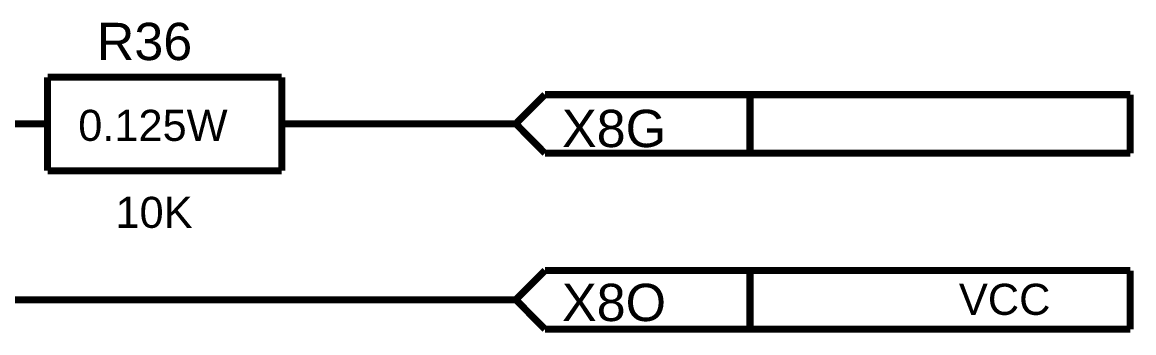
# Model space of a CAD drawing. Header units: millimetres. Extents: x -2024 to 917, y -725 to 13.
# Drawn here: x -1690.1 to -1642.64, y -648.07 to -634.83 of the extents above; entities that cross this region are included whole.
import ezdxf

# ---------------------------------------------------------------- set-up
doc = ezdxf.new("R2010")
doc.units = ezdxf.units.MM
doc.styles.get("Standard").update_dxf_attribs({"font": 'arial.ttf'})

msp = doc.modelspace()

# ---------------------------------------------------------------- linework, layer by layer
at = {"color": 7, "const_width": 0.3}
for points in [[(-1689.021, -637.175), (-1689.021, -641.166)], [(-1689.021, -637.175), (-1679.024, -637.175)], [(-1679.024, -637.175), (-1679.024, -641.166)], [(-1669.027, -639.162), (-1667.785, -637.92)], [(-1667.785, -637.92), (-1642.793, -637.92)], [(-1659.03, -637.92), (-1659.03, -640.421)], [(-1642.793, -637.92), (-1642.793, -640.421)], [(-1689.021, -639.162), (-1691.52, -639.162)], [(-1679.024, -639.162), (-1676.524, -639.162)], [(-1676.524, -639.162), (-1671.526, -639.162)], [(-1669.027, -639.162), (-1671.526, -639.162)], [(-1667.785, -640.421), (-1669.027, -639.162)], [(-1642.793, -640.421), (-1667.785, -640.421)], [(-1689.021, -641.166), (-1679.024, -641.166)], [(-1669.027, -646.663), (-1667.785, -645.422)], [(-1667.785, -645.422), (-1642.793, -645.422)], [(-1659.03, -645.422), (-1659.03, -647.922)], [(-1642.793, -645.422), (-1642.793, -647.922)], [(-1699.017, -646.663), (-1671.526, -646.663)], [(-1669.027, -646.663), (-1671.526, -646.663)], [(-1667.785, -647.922), (-1669.027, -646.663)], [(-1642.793, -647.922), (-1667.785, -647.922)]]:
    msp.add_lwpolyline(points, dxfattribs=at)

# ---------------------------------------------------------------- texts
at = {"color": 7}
for s, height, p in [('R36', 1.5897, (-1686.919, -636.447)), ('0.125W', 1.3247, (-1687.713, -639.891)), ('X8G', 1.5897, (-1667.057, -640.156)), ('10K', 1.3247, (-1686.124, -643.6)), ('X8O', 1.5897, (-1667.057, -647.574)), ('VCC', 1.3247, (-1650.109, -647.309))]:
    msp.add_text(s, height=height, dxfattribs=at).set_placement(p)

doc.saveas('drawing.dxf')
